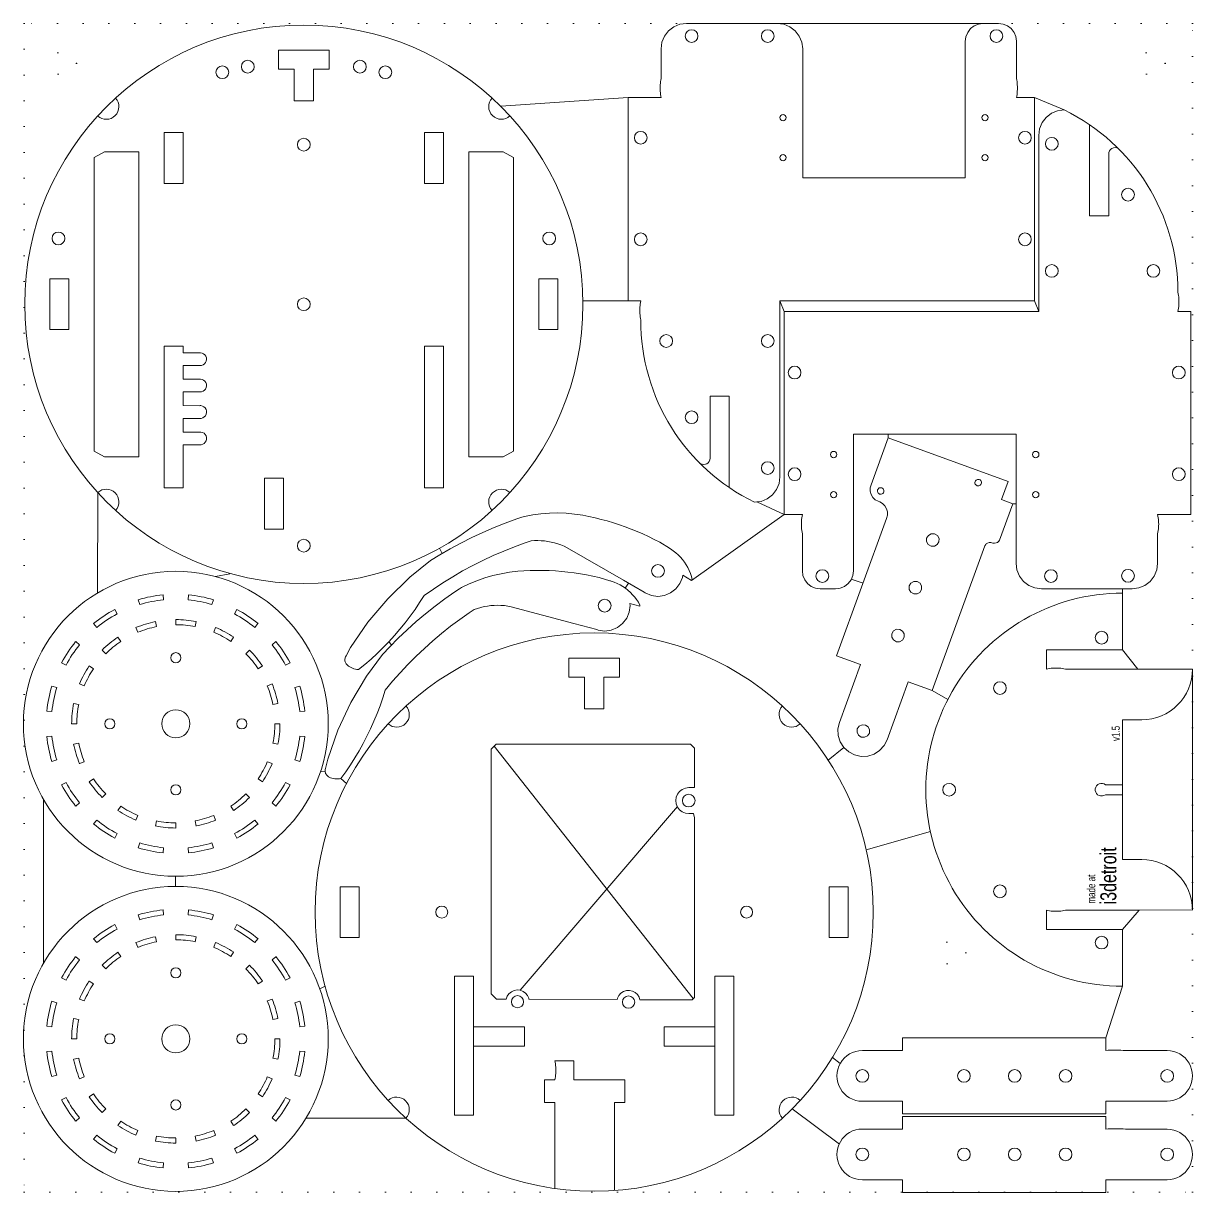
# Model space of a CAD drawing. Header units: millimetres. Extents: x 0 to 292, y 0 to 292.
import ezdxf

# ---------------------------------------------------------------- set-up
doc = ezdxf.new("R2010")
doc.units = ezdxf.units.MM
doc.linetypes.add('DOT', pattern=[6.35, 0, -6.35])
for name, color, linetype, lineweight in [('cutlines', 7, 'CONTINUOUS', 0), ('encoderholes', 6, 'CONTINUOUS', 0), ('meddetails', 2, 'CONTINUOUS', 0), ('outlines', 3, 'CONTINUOUS', 0), ('panel', 8, 'DOT', 0), ('smallholes', 1, 'CONTINUOUS', 0)]:
    doc.layers.add(name, color=color, linetype=linetype, lineweight=lineweight)
doc.layers.add('Layer0', color=7, linetype='ByLayer')
doc.styles.get("Standard").update_dxf_attribs({"font": 'txt', "width": 0.75})

# ---------------------------------------------------------------- blocks, each defined once
blk = doc.blocks.new('bottom plate')
at = {"layer": 'meddetails'}
for p, q in [((6.35, 63.5), (-6.35, 63.5)), ((-6.35, 63.5), (-6.35, 58.73)), ((6.35, 58.73), (6.35, 63.5)), ((-6.35, 58.73), (-2.39, 58.73)), ((-2.39, 58.73), (-2.39, 50.8)), ((2.39, 50.8), (2.39, 58.73)), ((2.39, 58.73), (6.35, 58.73)), ((-2.39, 50.8), (2.39, 50.8)), ((-34.93, 42.95), (-34.93, 30.18)), ((-30.15, 42.95), (-34.93, 42.95)), ((-30.15, 42.95), (-30.15, 30.18)), ((34.93, 42.95), (30.15, 42.95)), ((30.15, 42.95), (30.15, 30.18)), ((34.93, 30.18), (34.93, 42.95)), ((-49.84, 38.1), (-52.38, 36.69)), ((-49.84, 38.1), (-41.28, 38.1)), ((-41.28, 38.1), (-41.28, -38.1)), ((49.84, 38.1), (41.28, 38.1)), ((41.28, 38.1), (41.28, -38.1)), ((49.84, 38.1), (52.38, 36.69)), ((-52.38, -36.69), (-52.38, 36.69)), ((52.38, -36.69), (52.38, 36.69)), ((-34.93, 30.18), (-30.15, 30.18)), ((34.93, 30.18), (30.15, 30.18)), ((-63.5, -6.35), (-63.5, 6.35)), ((-58.73, 6.35), (-63.5, 6.35)), ((-58.73, 6.35), (-58.73, -6.35)), ((63.5, 6.35), (58.73, 6.35)), ((58.73, -6.35), (58.73, 6.35)), ((63.5, 6.35), (63.5, -6.35)), ((-63.5, -6.35), (-58.73, -6.35)), ((58.73, -6.35), (63.5, -6.35)), ((-30.15, -10.48), (-34.93, -10.48)), ((-34.93, -45.87), (-34.93, -10.48)), ((-30.15, -12.13), (-30.15, -10.48)), ((34.93, -10.48), (30.15, -10.48)), ((30.15, -10.48), (30.15, -45.87)), ((34.93, -45.87), (34.93, -10.48)), ((-25.91, -12.13), (-30.15, -12.13)), ((-25.91, -12.13), (-25.83, -12.12)), ((-25.83, -12.12), (-25.41, -12.2)), ((-25.41, -12.2), (-25.04, -12.38)), ((-25.04, -12.38), (-24.72, -12.65)), ((-24.57, -14.59), (-24.84, -14.91)), ((-24.72, -12.65), (-24.48, -12.99)), ((-24.39, -14.21), (-24.57, -14.59)), ((-24.48, -12.99), (-24.34, -13.38)), ((-24.31, -13.8), (-24.39, -14.21)), ((-24.34, -13.38), (-24.31, -13.8)), ((-26.03, -15.31), (-30.15, -15.31)), ((-30.15, -18.73), (-30.15, -15.31)), ((-25.99, -15.32), (-26.03, -15.31)), ((-25.91, -15.31), (-25.99, -15.32)), ((-25.57, -15.28), (-25.91, -15.31)), ((-25.18, -15.14), (-25.57, -15.28)), ((-24.84, -14.91), (-25.18, -15.14)), ((-25.91, -18.73), (-30.15, -18.73)), ((-25.91, -18.73), (-25.83, -18.72)), ((-25.83, -18.72), (-25.41, -18.8)), ((-25.41, -18.8), (-25.04, -18.98)), ((-25.04, -18.98), (-24.72, -19.25)), ((-24.72, -19.25), (-24.48, -19.59)), ((-24.48, -19.59), (-24.34, -19.99)), ((-24.31, -20.4), (-24.39, -20.81)), ((-24.34, -19.99), (-24.31, -20.4)), ((-26.03, -21.91), (-30.15, -21.91)), ((-30.15, -25.34), (-30.15, -21.91)), ((-25.99, -21.92), (-26.03, -21.91)), ((-25.91, -21.91), (-25.99, -21.92)), ((-25.57, -21.88), (-25.91, -21.91)), ((-25.18, -21.75), (-25.57, -21.88)), ((-24.84, -21.51), (-25.18, -21.75)), ((-24.57, -21.19), (-24.84, -21.51)), ((-24.39, -20.81), (-24.57, -21.19)), ((-26.17, -25.35), (-30.15, -25.34)), ((-25.91, -25.34), (-26.17, -25.35)), ((-25.91, -25.34), (-25.75, -25.33)), ((-25.75, -25.33), (-25.34, -25.43)), ((-25.34, -25.43), (-24.97, -25.63)), ((-24.97, -25.63), (-24.67, -25.91)), ((-24.67, -25.91), (-24.45, -26.27)), ((-24.45, -26.27), (-24.33, -26.67)), ((-26.07, -28.52), (-30.15, -28.51)), ((-30.15, -31.94), (-30.15, -28.51)), ((-25.91, -28.51), (-26.07, -28.52)), ((-25.65, -28.51), (-25.91, -28.51)), ((-25.25, -28.39), (-25.65, -28.51)), ((-24.9, -28.17), (-25.25, -28.39)), ((-24.61, -27.86), (-24.9, -28.17)), ((-24.41, -27.49), (-24.61, -27.86)), ((-24.32, -27.09), (-24.41, -27.49)), ((-24.33, -26.67), (-24.32, -27.09)), ((-26.14, -31.94), (-30.15, -31.94)), ((-25.91, -31.94), (-26.14, -31.94)), ((-25.91, -31.94), (-25.72, -31.94)), ((-25.72, -31.94), (-25.32, -32.04)), ((-25.32, -32.04), (-24.95, -32.25)), ((-25.28, -35), (-25.68, -35.11)), ((-24.92, -34.78), (-25.28, -35)), ((-24.95, -32.25), (-24.65, -32.54)), ((-24.63, -34.49), (-24.92, -34.78)), ((-24.65, -32.54), (-24.44, -32.9)), ((-24.42, -34.12), (-24.63, -34.49)), ((-24.44, -32.9), (-24.32, -33.3)), ((-24.32, -33.72), (-24.42, -34.12)), ((-24.32, -33.3), (-24.32, -33.72)), ((-49.84, -38.1), (-52.38, -36.69)), ((-26.1, -35.12), (-30.15, -35.11)), ((-30.15, -45.87), (-30.15, -35.11)), ((-25.91, -35.11), (-26.1, -35.12)), ((-25.68, -35.11), (-25.91, -35.11)), ((49.84, -38.1), (52.38, -36.69)), ((-41.28, -38.1), (-49.84, -38.1)), ((41.28, -38.1), (49.84, -38.1)), ((-5.09, -43.5), (-9.87, -43.5)), ((-9.87, -56.2), (-9.87, -43.5)), ((-5.09, -56.2), (-5.09, -43.5)), ((-30.15, -45.87), (-34.93, -45.87)), ((30.15, -45.87), (34.93, -45.87)), ((-5.09, -56.2), (-9.87, -56.2))]:
    blk.add_line(p, q, dxfattribs=at)
at = {"layer": 'outlines'}
blk.add_circle((0, 0), 69.77, dxfattribs=at)
at = {"layer": 'smallholes'}
for centre, radius in [((-20.36, 57.98), 1.6), ((-14.01, 59.37), 1.6), ((14.01, 59.37), 1.6), ((20.36, 57.98), 1.6), ((0, 39.88), 1.59), ((-61.34, 16.44), 1.6), ((61.34, 16.44), 1.6), ((0, 0), 1.59), ((0, -60.33), 1.59)]:
    blk.add_circle(centre, radius, dxfattribs=at)
for centre, radius, start, end in [((-49.38, 49.37), 3.16, 227.4579, 42.5576), ((49.38, 49.38), 3.16, 137.5013, 312.5029), ((-49.38, -49.37), 3.15, 317.4177, 132.569), ((49.38, -49.38), 3.16, 47.4971, 222.5029)]:
    blk.add_arc(centre, radius, start, end, dxfattribs=at)
blk = doc.blocks.new('limit switch bracket')
at = {"layer": 'outlines', "color": 3}
for p, q in [((10, 40), (19.67, 39.99)), ((10, 37.01), (10, 40)), ((20.05, 39.89), (19.67, 39.99)), ((20.39, 39.69), (20.05, 39.89)), ((20.66, 39.41), (20.39, 39.69)), ((20.86, 39.08), (20.66, 39.41)), ((20.96, 38.7), (20.86, 39.08)), ((20.96, 38.7), (21.02, 38.12)), ((21.02, 38.12), (21.17, 37.76)), ((5.22, 5.08), (5.22, 37.01)), ((5.22, 37.01), (10, 37.01)), ((21.17, 37.76), (21.41, 37.45)), ((21.41, 37.45), (21.72, 37.21)), ((21.72, 37.21), (21.9, 37.12)), ((21.9, 37.12), (22.27, 37.02)), ((22.27, 37.02), (60.8, 37.01)), ((60.8, 30.66), (60.8, 37.01)), ((76.17, 30.66), (60.8, 30.66)), ((77.81, 30.44), (76.17, 30.66)), ((79.34, 29.81), (77.81, 30.44)), ((80.66, 28.8), (79.34, 29.81)), ((81.67, 27.48), (80.66, 28.8)), ((82.3, 25.95), (81.67, 27.48)), ((82.52, 24.31), (82.3, 25.95)), ((82.3, 22.66), (82.52, 24.31)), ((80.66, 19.82), (81.67, 21.13)), ((81.67, 21.13), (82.3, 22.66)), ((60.8, 11.61), (60.8, 17.96)), ((76.17, 17.96), (60.8, 17.96)), ((76.17, 17.96), (77.81, 18.17)), ((77.81, 18.17), (79.34, 18.81)), ((79.34, 18.81), (80.66, 19.82)), ((20.97, 8.57), (21.11, 9.38)), ((21.11, 9.38), (21.46, 10.14)), ((21.46, 10.14), (21.98, 10.78)), ((21.98, 10.78), (22.66, 11.26)), ((22.66, 11.26), (23.44, 11.55)), ((23.44, 11.55), (24.26, 11.62)), ((24.26, 11.62), (60.8, 11.61)), ((19.96, 5.92), (19.29, 5.44)), ((20.49, 6.56), (19.96, 5.92)), ((20.84, 7.32), (20.49, 6.56)), ((20.97, 8.13), (20.84, 7.32)), ((20.97, 8.13), (20.97, 8.57)), ((5.22, 5.08), (17.69, 5.07)), ((18.51, 5.15), (17.69, 5.07)), ((19.29, 5.44), (18.51, 5.15))]:
    blk.add_line(p, q, dxfattribs=at)
at = {"layer": 'smallholes', "color": 1}
for p, q in [((7.21, 30.07), (7.23, 30.28)), ((7.23, 29.86), (7.21, 30.07)), ((7.23, 30.28), (7.31, 30.48)), ((7.31, 29.66), (7.23, 29.86)), ((7.31, 30.48), (7.44, 30.64)), ((7.44, 29.49), (7.31, 29.66)), ((7.44, 30.64), (7.61, 30.77)), ((7.61, 29.36), (7.44, 29.49)), ((7.61, 30.77), (7.81, 30.85)), ((7.81, 29.28), (7.61, 29.36)), ((7.81, 30.85), (8.02, 30.88)), ((8.02, 29.26), (7.81, 29.28)), ((8.02, 30.88), (8.23, 30.85)), ((8.23, 29.28), (8.02, 29.26)), ((8.23, 30.85), (8.43, 30.77)), ((8.43, 29.36), (8.23, 29.28)), ((8.43, 30.77), (8.59, 30.64)), ((8.59, 29.49), (8.43, 29.36)), ((8.59, 30.64), (8.72, 30.48)), ((8.72, 29.66), (8.59, 29.49)), ((8.72, 30.48), (8.8, 30.28)), ((8.8, 29.86), (8.72, 29.66)), ((8.8, 30.28), (8.83, 30.07)), ((8.83, 30.07), (8.8, 29.86)), ((23.93, 25), (23.77, 24.19)), ((23.77, 24.19), (24.04, 23.41)), ((24.47, 25.63), (23.93, 25)), ((24.04, 23.41), (24.67, 22.87)), ((25.25, 25.9), (24.47, 25.63)), ((26.06, 25.75), (25.25, 25.9)), ((26.69, 25.21), (26.06, 25.75)), ((26.27, 22.98), (26.81, 23.61)), ((26.96, 24.43), (26.69, 25.21)), ((26.81, 23.61), (26.96, 24.43)), ((36.63, 25), (36.47, 24.19)), ((36.47, 24.19), (36.74, 23.41)), ((37.17, 25.63), (36.63, 25)), ((36.74, 23.41), (37.37, 22.87)), ((37.95, 25.9), (37.17, 25.63)), ((38.76, 25.75), (37.95, 25.9)), ((39.39, 25.21), (38.76, 25.75)), ((38.97, 22.98), (39.51, 23.61)), ((39.66, 24.43), (39.39, 25.21)), ((39.51, 23.61), (39.66, 24.43)), ((49.33, 25), (49.17, 24.19)), ((49.17, 24.19), (49.44, 23.41)), ((49.87, 25.63), (49.33, 25)), ((49.44, 23.41), (50.07, 22.87)), ((50.65, 25.9), (49.87, 25.63)), ((51.46, 25.75), (50.65, 25.9)), ((52.09, 25.21), (51.46, 25.75)), ((51.67, 22.98), (52.21, 23.61)), ((52.36, 24.43), (52.09, 25.21)), ((52.21, 23.61), (52.36, 24.43)), ((74.78, 25.11), (74.58, 24.31)), ((74.58, 24.31), (74.78, 23.51)), ((75.37, 25.69), (74.78, 25.11)), ((74.78, 23.51), (75.37, 22.92)), ((76.17, 25.91), (75.37, 25.69)), ((76.97, 25.69), (76.17, 25.91)), ((77.55, 25.11), (76.97, 25.69)), ((76.97, 22.92), (77.55, 23.51)), ((77.77, 24.31), (77.55, 25.11)), ((77.55, 23.51), (77.77, 24.31)), ((24.67, 22.87), (25.48, 22.71)), ((25.48, 22.71), (26.27, 22.98)), ((37.37, 22.87), (38.18, 22.71)), ((38.18, 22.71), (38.97, 22.98)), ((50.07, 22.87), (50.88, 22.71)), ((50.88, 22.71), (51.67, 22.98)), ((75.37, 22.92), (76.17, 22.71)), ((76.17, 22.71), (76.97, 22.92)), ((17.49, 7.87), (17.52, 8.08)), ((17.52, 7.66), (17.49, 7.87)), ((17.52, 8.08), (17.6, 8.28)), ((17.6, 7.46), (17.52, 7.66)), ((17.6, 8.28), (17.73, 8.44)), ((17.73, 7.29), (17.6, 7.46)), ((17.73, 8.44), (17.9, 8.57)), ((17.9, 7.17), (17.73, 7.29)), ((17.9, 8.57), (18.1, 8.65)), ((18.1, 7.08), (17.9, 7.17)), ((18.1, 8.65), (18.31, 8.68)), ((18.31, 7.06), (18.1, 7.08)), ((18.31, 8.68), (18.52, 8.65)), ((18.52, 7.08), (18.31, 7.06)), ((18.52, 8.65), (18.71, 8.57)), ((18.71, 7.17), (18.52, 7.08)), ((18.71, 8.57), (18.88, 8.44)), ((18.88, 7.29), (18.71, 7.17)), ((18.88, 8.44), (19.01, 8.28)), ((19.01, 7.46), (18.88, 7.29)), ((19.01, 8.28), (19.09, 8.08)), ((19.09, 7.66), (19.01, 7.46)), ((19.09, 8.08), (19.12, 7.87)), ((19.12, 7.87), (19.09, 7.66))]:
    blk.add_line(p, q, dxfattribs=at)
blk = doc.blocks.new('crown')
at = {"layer": 'meddetails'}
for p, q in [((-19.05, 30.15), (-19.05, 34.93)), ((-19.05, 34.93), (0, 34.93)), ((-19.05, 30.15), (-18.66, 30.23)), ((-18.66, 30.23), (-18.26, 30.29)), ((-18.26, 30.29), (-17.86, 30.34)), ((-17.86, 30.34), (-17.46, 30.38)), ((-17.46, 30.38), (-17.06, 30.4)), ((-17.06, 30.4), (-16.66, 30.4)), ((-16.66, 30.4), (-16.26, 30.4)), ((-16.26, 30.4), (-15.86, 30.38)), ((-15.86, 30.38), (-15.46, 30.34)), ((-15.46, 30.34), (-15.06, 30.29)), ((-15.06, 30.29), (-14.67, 30.23)), ((-14.67, 30.23), (-14.27, 30.15)), ((3.83, 30.15), (-14.27, 30.15)), ((0, 17.45), (0, -17.45)), ((0, 17.45), (4.78, 17.45)), ((0, -17.45), (4.78, -17.45)), ((-19.05, -30.15), (-19.05, -34.93)), ((-19.05, -30.15), (-18.66, -30.23)), ((-18.66, -30.23), (-18.26, -30.29)), ((-18.26, -30.29), (-17.86, -30.34)), ((-17.86, -30.34), (-17.46, -30.38)), ((-17.46, -30.38), (-17.06, -30.4)), ((-17.06, -30.4), (-16.66, -30.4)), ((-16.66, -30.4), (-16.26, -30.4)), ((-16.26, -30.4), (-15.86, -30.38)), ((-15.86, -30.38), (-15.46, -30.34)), ((-15.46, -30.34), (-15.06, -30.29)), ((-15.06, -30.29), (-14.67, -30.23)), ((-14.67, -30.23), (-14.27, -30.15)), ((-14.27, -30.15), (4.12, -30.15)), ((0, -34.93), (-19.05, -34.93))]:
    blk.add_line(p, q, dxfattribs=at)
for centre, start, end in [((4.78, 30.15), 270, 0), ((4.78, -30.15), 0, 90)]:
    blk.add_arc(centre, 12.7, start, end, dxfattribs=at)
at = {"layer": 'outlines', "color": 3}
for p, q in [((0, 34.93), (0, 49.11)), ((0, 34.93), (3.83, 30.15)), ((3.83, 30.15), (17.48, 30.15)), ((0, -34.93), (4.12, -30.15)), ((0, -34.93), (0, -49.12))]:
    blk.add_line(p, q, dxfattribs=at)
at = {"layer": 'outlines'}
for p, q in [((17.48, -30.15), (17.48, 30.15)), ((17.47, -30.07), (4.12, -30.15))]:
    blk.add_line(p, q, dxfattribs=at)
at = {"layer": 'outlines', "color": 3}
blk.add_arc((-0.06, -0.01), 49.12, 89.9331, 270.0669, dxfattribs=at)
at = {"layer": 'smallholes', "color": 1}
for p, q in [((-6.83, 0.22), (-6.72, 0.62)), ((-6.83, -0.19), (-6.83, 0.22)), ((-6.72, 0.62), (-6.5, 0.98)), ((-6.5, 0.98), (-6.21, 1.27)), ((-6.21, 1.27), (-5.85, 1.47)), ((-5.85, 1.47), (-5.44, 1.57)), ((-5.44, 1.57), (-5.03, 1.56)), ((-5.03, 1.56), (-4.63, 1.45)), ((-4.63, 1.45), (-4.27, 1.24)), ((-6.73, -0.6), (-6.83, -0.19)), ((-6.53, -0.96), (-6.73, -0.6)), ((-6.24, -1.25), (-6.53, -0.96)), ((-5.88, -1.47), (-6.24, -1.25)), ((-5.49, -1.58), (-5.88, -1.47)), ((-5.07, -1.58), (-5.49, -1.58)), ((-4.67, -1.48), (-5.07, -1.58)), ((-4.31, -1.28), (-4.67, -1.48))]:
    blk.add_line(p, q, dxfattribs=at)
at = {"layer": 'smallholes'}
for p, q in [((-4.27, 1.24), (0, 1.24)), ((-4.32, -1.28), (0, -1.28))]:
    blk.add_line(p, q, dxfattribs=at)
for centre in [(-5.26, 37.99), (-30.66, 25.39), (-43.36, -0.01), (-30.66, -25.41), (-5.26, -38.21)]:
    blk.add_circle(centre, 1.59, dxfattribs=at)
at = {"layer": 'cutlines', "width": 100, "attachment_point": 1, "rotation": 90}
for s, insert, char_height in [('v1.5', (-2.72, 12.15), 2), ('i3detroit', (-5.57, -28.68), 4), ('made at', (-8.84, -28.48), 2)]:
    blk.add_mtext(s, dxfattribs=dict(at, insert=insert, char_height=char_height))
blk = doc.blocks.new('vertical')
at = {"layer": 'outlines'}
for p, q in [((10.03, 6.35), (10.03, 9.52)), ((10.03, 9.52), (60.83, 9.52)), ((60.83, 9.52), (60.83, 6.35)), ((0, 6.35), (10.03, 6.35)), ((65.82, 6.34), (76.2, 6.32)), ((10.03, -6.35), (0, -6.35)), ((10.03, -9.52), (10.03, -6.35)), ((76.2, -6.32), (60.83, -6.35)), ((60.83, -6.35), (60.83, -9.52)), ((60.83, -9.52), (10.03, -9.52))]:
    blk.add_line(p, q, dxfattribs=at)
for centre, radius, start, end in [((0, 0), 6.35, 89.9999, 270.0001), ((63.26, -35.56), 41.98, 86.4846, 93.3135), ((76.2, 0), 6.32, 269.9999, 90.0001)]:
    blk.add_arc(centre, radius, start, end, dxfattribs=at)
at = {"layer": 'smallholes'}
blk.add_line((65.82, 6.34), (65.82, 6.34), dxfattribs=at)
for centre in [(0, 0), (25.4, 0), (38.1, 0), (50.8, 0), (76.2, 0)]:
    blk.add_circle(centre, 1.59, dxfattribs=at)
blk = doc.blocks.new('bumper')
at = {"layer": 'outlines'}
for p, q in [((-59.17, 55.66), (-59.22, 55.45)), ((-59.09, 55.85), (-59.17, 55.66)), ((-58.99, 56.04), (-59.09, 55.85)), ((-58.87, 56.22), (-58.99, 56.04)), ((-58.73, 56.37), (-58.87, 56.22)), ((-58.57, 56.52), (-58.73, 56.37)), ((-58.4, 56.64), (-58.57, 56.52)), ((-58.21, 56.74), (-58.4, 56.64)), ((-58.01, 56.82), (-58.21, 56.74)), ((-57.81, 56.87), (-58.01, 56.82)), ((-57.6, 56.9), (-57.81, 56.87)), ((-57.6, 56.9), (-57.38, 56.9)), ((-57.38, 56.9), (-55.01, 56.95)), ((-55.01, 56.95), (-47.36, 56.36)), ((-47.36, 56.36), (-39.8, 55.02)), ((-59.27, 55.08), (-59.28, 54.7)), ((-59.28, 54.7), (-59.27, 54.33)), ((-59.22, 55.45), (-59.27, 55.08)), ((-59.27, 54.33), (-59.23, 53.95)), ((-59.23, 53.95), (-59.17, 53.58)), ((-59.17, 53.58), (-59.07, 53.22)), ((-59.07, 53.22), (-58.95, 52.86)), ((-58.8, 52.52), (-58.95, 52.86)), ((-39.8, 55.02), (-32.41, 52.95)), ((-32.41, 52.95), (-26.16, 50.51)), ((-58.8, 52.52), (-56.86, 51.78)), ((-56.86, 51.78), (-54.91, 51.09)), ((-54.91, 51.09), (-52.93, 50.47)), ((-52.93, 50.47), (-50.94, 49.9)), ((-50.94, 49.9), (-48.93, 49.39)), ((-26.16, 50.51), (-23.82, 49.25)), ((-48.93, 49.39), (-46.91, 48.95)), ((-46.91, 48.95), (-44.88, 48.56)), ((-44.88, 48.56), (-42.83, 48.23)), ((-42.83, 48.23), (-40.78, 47.97)), ((-40.78, 47.97), (-38.71, 47.76)), ((-38.71, 47.76), (-36.65, 47.62)), ((-36.65, 47.62), (-34.58, 47.54)), ((-34.58, 47.54), (-31.98, 46.33)), ((-23.82, 49.25), (-21.18, 47.74)), ((-21.18, 47.74), (-18.59, 46.14)), ((-31.98, 46.33), (-29.43, 45.06)), ((-29.43, 45.06), (-26.91, 43.7)), ((-18.59, 46.14), (-16.04, 44.47)), ((-16.04, 44.47), (-13.54, 42.73)), ((-26.91, 43.7), (-24.43, 42.28)), ((-24.43, 42.28), (-21.99, 40.78)), ((-13.54, 42.73), (-11.1, 40.91)), ((-21.99, 40.78), (-19.6, 39.21)), ((-19.6, 39.21), (-17.25, 37.58)), ((-11.1, 40.91), (-8.71, 39.03)), ((-8.71, 39.03), (-6.37, 37.07)), ((-17.25, 37.58), (-14.96, 35.87)), ((-14.96, 35.87), (-12.71, 34.1)), ((-6.37, 37.07), (-5.34, 36.16)), ((-5.34, 36.16), (-5.14, 35.98)), ((-5.14, 35.98), (-4.91, 35.71)), ((-4.91, 35.71), (-3.53, 34.12)), ((-12.71, 34.1), (-10.52, 32.26)), ((-10.52, 32.26), (-9.36, 31.23)), ((-3.53, 34.12), (-2.25, 32.46)), ((-2.25, 32.46), (-1.07, 30.73)), ((-9.36, 31.23), (-8.89, 30.53)), ((-8.89, 30.53), (-8.45, 29.81)), ((-8.45, 29.81), (-8.05, 29.06)), ((-1.07, 30.73), (0.02, 28.93)), ((-8.05, 29.06), (-7.68, 28.29)), ((-7.68, 28.29), (-7.36, 27.5)), ((-7.36, 27.5), (-7.08, 26.7)), ((-7.08, 26.7), (-6.85, 25.89)), ((0.02, 28.93), (1.01, 27.08)), ((1.01, 27.08), (1.89, 25.17)), ((-6.85, 25.89), (-6.65, 25.06)), ((-6.65, 25.06), (-6.5, 24.23)), ((-6.5, 24.23), (-6.39, 23.39)), ((1.89, 25.17), (2.66, 23.22)), ((-6.39, 23.39), (-6.32, 22.54)), ((-6.3, 6.32), (-6.32, 22.54)), ((2.66, 23.22), (3.16, 21.73)), ((3.64, 20.23), (3.16, 21.73)), ((4.08, 18.72), (3.64, 20.23)), ((4.49, 17.2), (4.08, 18.72)), ((4.85, 15.66), (4.49, 17.2)), ((5.18, 14.13), (4.85, 15.66)), ((5.47, 12.58), (5.18, 14.13)), ((5.72, 11.03), (5.47, 12.58)), ((5.94, 9.47), (5.72, 11.03)), ((6.11, 7.9), (5.94, 9.47)), ((-6.3, 6.32), (-6.3, 0.38)), ((6.25, 6.34), (6.11, 7.9)), ((6.35, 4.77), (6.25, 6.34)), ((6.41, 3.19), (6.35, 4.77)), ((6.36, 0.34), (6.41, 3.19)), ((-6.35, 0), (-6.3, 0.38)), ((6.35, 0.21), (6.36, 0.34)), ((6.35, 0), (6.35, 0.21)), ((-6.13, -1.64), (-6.35, 0)), ((-5.5, -3.18), (-6.13, -1.64)), ((5.79, -3.14), (6.01, -2.37)), ((6.01, -2.37), (6.17, -1.59)), ((6.17, -1.59), (6.29, -0.8)), ((6.29, -0.8), (6.35, 0)), ((-4.49, -4.49), (-5.5, -3.18)), ((-3.18, -5.5), (-4.49, -4.49)), ((-1.64, -6.13), (-3.18, -5.5)), ((4.45, -6.03), (4.86, -5.34)), ((4.86, -5.34), (5.22, -4.63)), ((5.22, -4.63), (5.53, -3.89)), ((5.53, -3.89), (5.79, -3.14)), ((0, -6.35), (-1.64, -6.13)), ((1.64, -6.13), (0, -6.35)), ((2.17, -5.92), (1.64, -6.13)), ((2.17, -5.92), (2.17, -8.48)), ((2.17, -8.48), (2.42, -8.48)), ((2.42, -8.48), (2.99, -7.92)), ((2.99, -7.92), (3.52, -7.32)), ((3.52, -7.32), (4.01, -6.69)), ((4.01, -6.69), (4.45, -6.03))]:
    blk.add_line(p, q, dxfattribs=at)
at = {"layer": 'smallholes'}
blk.add_circle((0, 0), 1.6, dxfattribs=at)
blk = doc.blocks.new('top_plate')
at = {"layer": 'cutlines'}
for p, q in [((-30.15, -28.69), (-30.15, -33.46)), ((30.15, -28.67), (30.15, -33.46))]:
    blk.add_line(p, q, dxfattribs=at)
at = {"layer": 'meddetails'}
for p, q in [((-6.35, 63.5), (-6.35, 58.73)), ((6.35, 63.5), (-6.35, 63.5)), ((6.35, 58.73), (6.35, 63.5)), ((-6.35, 58.73), (-2.39, 58.73)), ((-2.39, 58.73), (-2.39, 50.8)), ((2.39, 58.73), (6.35, 58.73)), ((2.39, 50.8), (2.39, 58.73)), ((-2.39, 50.8), (2.39, 50.8)), ((-25.73, 40.73), (-24.48, 41.98)), ((24.08, 41.98), (-24.48, 41.98)), ((24.08, 41.98), (25.08, 40.99)), ((25.08, 32.08), (25.08, 40.99)), ((-25.73, 40.73), (-25.73, -20.45)), ((20.51, 28.71), (20.83, 29.49)), ((20.83, 29.49), (21.34, 30.16)), ((21.34, 30.16), (22.01, 30.67)), ((22.01, 30.67), (22.79, 30.99)), ((22.79, 30.99), (23.63, 31.1)), ((23.63, 31.1), (25.05, 31.1)), ((25.05, 31.1), (25.08, 32.08)), ((20.4, 27.87), (20.51, 28.71)), ((20.51, 27.03), (20.4, 27.87)), ((20.83, 26.25), (20.51, 27.03)), ((21.34, 25.58), (20.83, 26.25)), ((22.01, 25.07), (21.34, 25.58)), ((22.79, 24.75), (22.01, 25.07)), ((23.63, 24.64), (22.79, 24.75)), ((24.83, 24.64), (23.63, 24.64)), ((24.83, 24.64), (25.08, 23.59)), ((25.08, -21.3), (25.08, 23.59)), ((-63.5, -6.35), (-63.5, 6.35)), ((-63.5, 6.35), (-58.73, 6.35)), ((-58.73, 6.35), (-58.73, -6.35)), ((58.73, 6.35), (58.73, -6.35)), ((63.5, 6.35), (58.73, 6.35)), ((63.5, -6.35), (63.5, 6.35)), ((-58.73, -6.35), (-63.5, -6.35)), ((58.73, -6.35), (63.5, -6.35)), ((-34.92, -16), (-34.92, -50.77)), ((-30.15, -16), (-34.92, -16)), ((-30.15, -28.69), (-30.15, -16)), ((30.15, -28.69), (30.15, -16)), ((30.15, -16), (34.93, -16)), ((34.93, -16), (34.93, -50.77)), ((-24.46, -21.72), (-25.73, -20.45)), ((-21.75, -21), (-21.31, -20.38)), ((-21.31, -20.38), (-20.71, -19.9)), ((-20.71, -19.9), (-20.02, -19.58)), ((-20.02, -19.58), (-19.26, -19.46)), ((-19.26, -19.46), (-18.5, -19.53)), ((-18.5, -19.53), (-17.78, -19.8)), ((-17.78, -19.8), (-17.16, -20.25)), ((-17.16, -20.25), (-16.68, -20.84)), ((6.69, -20.26), (6.18, -20.82)), ((7.33, -19.84), (6.69, -20.26)), ((8.05, -19.61), (7.33, -19.84)), ((8.81, -19.57), (8.05, -19.61)), ((9.56, -19.73), (8.81, -19.57)), ((10.24, -20.07), (9.56, -19.73)), ((10.81, -20.58), (10.24, -20.07)), ((-22.02, -21.72), (-24.46, -21.72)), ((-22.02, -21.72), (-21.75, -21)), ((-16.68, -20.84), (-16.36, -21.54)), ((-16.36, -21.54), (-16.33, -21.75)), ((5.76, -21.85), (-16.33, -21.75)), ((5.83, -21.5), (5.76, -21.85)), ((6.18, -20.82), (5.83, -21.5)), ((11.22, -21.22), (10.81, -20.58)), ((11.43, -21.88), (11.22, -21.22)), ((24.47, -21.92), (11.43, -21.88)), ((25.08, -21.3), (24.47, -21.92)), ((-30.15, -28.69), (-17.45, -28.69)), ((-17.45, -28.69), (-17.45, -33.46)), ((17.45, -28.69), (17.45, -33.46)), ((30.15, -28.69), (17.45, -28.69)), ((-17.45, -33.46), (-30.15, -33.46)), ((-30.15, -50.77), (-30.15, -33.46)), ((17.45, -33.46), (30.15, -33.46)), ((30.15, -50.77), (30.15, -33.46)), ((-9.78, -37.53), (-9.86, -37.13)), ((-5.08, -37.13), (-9.86, -37.13)), ((-9.71, -37.92), (-9.78, -37.53)), ((-9.66, -38.32), (-9.71, -37.92)), ((-5.08, -41.91), (-5.08, -37.13)), ((-9.71, -41.12), (-9.66, -40.72)), ((-9.63, -38.72), (-9.66, -38.32)), ((-9.66, -40.72), (-9.63, -40.32)), ((-9.61, -39.12), (-9.63, -38.72)), ((-9.63, -40.32), (-9.61, -39.92)), ((-9.6, -39.52), (-9.61, -39.12)), ((-9.61, -39.92), (-9.6, -39.52)), ((-12.4, -41.91), (-12.4, -47.6)), ((-9.86, -41.91), (-12.4, -41.91)), ((-9.86, -41.91), (-9.78, -41.52)), ((-9.78, -41.52), (-9.71, -41.12)), ((-5.08, -41.91), (7.62, -41.91)), ((7.62, -41.91), (7.62, -47.6)), ((-9.86, -47.6), (-12.4, -47.6)), ((-9.86, -47.6), (-9.86, -69.07)), ((5.08, -47.6), (7.62, -47.6)), ((5.08, -47.6), (5.08, -69.6)), ((-34.92, -50.77), (-30.15, -50.77)), ((34.93, -50.77), (30.15, -50.77))]:
    blk.add_line(p, q, dxfattribs=at)
for centre, start, end in [((-49.38, 49.38), 227.4971, 42.5029), ((49.38, 49.38), 137.4971, 312.5029), ((-49.38, -49.38), 317.4971, 132.5029), ((49.38, -49.38), 47.4971, 222.5029)]:
    blk.add_arc(centre, 3.16, start, end, dxfattribs=at)
at = {"layer": 'outlines', "color": 3}
blk.add_circle((0, 0), 69.77, dxfattribs=at)
at = {"layer": 'smallholes', "color": 1}
for centre, radius in [((23.63, 27.87), 1.57), ((-19.17, -22.39), 1.52), ((8.58, -22.48), 1.55)]:
    blk.add_circle(centre, radius, dxfattribs=at)
at = {"layer": 'smallholes'}
for centre, radius in [((-38.1, 0), 1.5), ((38.09, 0), 1.49)]:
    blk.add_circle(centre, radius, dxfattribs=at)

msp = doc.modelspace()

# ---------------------------------------------------------------- linework, layer by layer
at = {"layer": 'cutlines'}
for p, q in [((150.97, 273.57), (119.12, 271.38)), ((259.98, 270.48), (252.57, 273.57)), ((150.97, 222.77), (139.67, 222.77)), ((188.94, 222.77), (190.01, 220.15)), ((252.57, 222.77), (253.63, 220.15)), ((215.97, 188.51), (215.97, 189.42)), ((18.39, 174.88), (18.34, 149.77)), ((183.16, 172.51), (190.01, 169.35)), ((247.15, 172.08), (247.96, 172.08)), ((166.86, 152.92), (190.01, 169.35)), ((103.79, 160.94), (104.53, 159.67)), ((51.44, 154.57), (47.79, 153.87)), ((151.09, 152.24), (150.21, 151.01)), ((206.76, 153.2), (209.72, 152.22)), ((274.59, 149.73), (274.6, 150.82)), ((91.16, 137.58), (91.86, 136.83)), ((226.96, 125.37), (230.91, 123.18)), ((117.46, 111.45), (167.27, 48.42)), ((201.02, 108.01), (204.93, 111.17)), ((75.25, 105.08), (74.1, 105.18)), ((79.18, 103.41), (80.58, 102.18)), ((4.84, 98.16), (4.81, 57.2)), ((163.28, 96.38), (123.99, 50.49)), ((226.54, 90.18), (210.51, 85.57)), ((37.87, 78.98), (37.87, 76.44)), ((75.22, 51.55), (73.89, 50.86)), ((274.59, 51.5), (270.36, 38.63)), ((203.98, 32.16), (202.05, 33.68)), ((203.79, 12.06), (192.01, 20.87)), ((95.45, 18.52), (70.48, 18.57))]:
    msp.add_line(p, q, dxfattribs=at)
at = {"layer": 'encoderholes'}
for p, q in [((34.86, 148.04), (34.74, 149.31)), ((40.96, 148.04), (41.08, 149.31)), ((28.88, 146.85), (28.51, 148.07)), ((46.94, 146.85), (47.31, 148.07)), ((23.24, 144.52), (22.64, 145.64)), ((52.58, 144.52), (53.18, 145.64)), ((18.17, 141.13), (17.37, 142.11)), ((28.43, 139.96), (27.95, 141.13)), ((33.08, 141.37), (32.83, 142.61)), ((37.91, 141.84), (37.91, 143.11)), ((42.74, 141.37), (42.99, 142.61)), ((47.39, 139.96), (47.87, 141.13)), ((57.65, 141.13), (58.45, 142.11)), ((13.86, 136.82), (12.88, 137.62)), ((24.15, 137.67), (23.45, 138.73)), ((51.67, 137.67), (52.37, 138.73)), ((61.96, 136.82), (62.94, 137.62)), ((20.4, 134.59), (19.5, 135.49)), ((55.42, 134.59), (56.32, 135.49)), ((10.47, 131.75), (9.35, 132.35)), ((65.35, 131.75), (66.47, 132.35)), ((17.32, 130.84), (16.26, 131.54)), ((58.5, 130.84), (59.56, 131.54)), ((8.13, 126.11), (6.92, 126.48)), ((15.03, 126.56), (13.86, 127.04)), ((60.79, 126.56), (61.96, 127.04)), ((67.69, 126.11), (68.9, 126.48)), ((6.94, 120.13), (5.68, 120.25)), ((13.62, 121.91), (12.38, 122.16)), ((62.2, 121.91), (63.44, 122.16)), ((68.88, 120.13), (70.14, 120.25)), ((13.14, 117.08), (11.87, 117.08)), ((62.67, 117.08), (63.94, 117.08)), ((6.94, 114.03), (5.68, 113.9)), ((13.62, 112.25), (12.38, 112)), ((62.2, 112.25), (63.44, 112)), ((68.88, 114.03), (70.14, 113.9)), ((8.13, 108.05), (6.92, 107.68)), ((15.03, 107.6), (13.86, 107.12)), ((60.79, 107.6), (61.96, 107.12)), ((67.69, 108.05), (68.9, 107.68)), ((10.47, 102.41), (9.35, 101.81)), ((17.32, 103.32), (16.26, 102.61)), ((58.5, 103.32), (59.56, 102.61)), ((65.35, 102.41), (66.47, 101.81)), ((20.4, 99.57), (19.5, 98.67)), ((55.42, 99.57), (56.32, 98.67)), ((13.86, 97.34), (12.88, 96.53)), ((61.96, 97.34), (62.94, 96.53)), ((24.15, 96.49), (23.45, 95.43)), ((28.43, 94.2), (27.95, 93.03)), ((47.39, 94.2), (47.87, 93.03)), ((51.67, 96.49), (52.37, 95.43)), ((18.17, 93.03), (17.37, 92.05)), ((33.08, 92.79), (32.83, 91.54)), ((37.91, 92.31), (37.91, 91.04)), ((42.74, 92.79), (42.99, 91.54)), ((57.65, 93.03), (58.45, 92.05)), ((23.24, 89.64), (22.64, 88.52)), ((52.58, 89.64), (53.18, 88.52)), ((28.88, 87.3), (28.51, 86.09)), ((34.86, 86.11), (34.74, 84.85)), ((40.96, 86.11), (41.08, 84.85)), ((46.94, 87.3), (47.31, 86.09)), ((34.86, 69.3), (34.74, 70.57)), ((40.96, 69.3), (41.08, 70.57)), ((28.88, 68.11), (28.51, 69.33)), ((46.94, 68.11), (47.31, 69.33)), ((23.24, 65.78), (22.64, 66.9)), ((37.91, 63.1), (37.91, 64.37)), ((52.58, 65.78), (53.18, 66.9)), ((18.17, 62.39), (17.37, 63.37)), ((28.43, 61.22), (27.95, 62.39)), ((33.08, 62.63), (32.83, 63.87)), ((42.74, 62.63), (42.99, 63.87)), ((47.39, 61.22), (47.87, 62.39)), ((57.65, 62.39), (58.45, 63.37)), ((13.86, 58.08), (12.88, 58.88)), ((24.15, 58.93), (23.45, 59.99)), ((51.67, 58.93), (52.37, 59.99)), ((61.96, 58.08), (62.94, 58.88)), ((20.4, 55.85), (19.5, 56.75)), ((55.42, 55.85), (56.32, 56.75)), ((10.47, 53.01), (9.35, 53.61)), ((17.32, 52.1), (16.26, 52.8)), ((58.5, 52.1), (59.56, 52.8)), ((65.35, 53.01), (66.47, 53.61)), ((8.13, 47.37), (6.92, 47.74)), ((15.03, 47.82), (13.86, 48.3)), ((60.79, 47.82), (61.96, 48.3)), ((67.69, 47.37), (68.9, 47.74)), ((6.94, 41.39), (5.68, 41.51)), ((13.62, 43.17), (12.38, 43.42)), ((62.2, 43.17), (63.44, 43.42)), ((68.88, 41.39), (70.14, 41.51)), ((68.88, 41.39), (70.14, 41.51)), ((13.14, 38.34), (11.87, 38.34)), ((62.67, 38.34), (63.94, 38.34)), ((6.94, 35.29), (5.68, 35.16)), ((68.88, 35.29), (70.14, 35.16)), ((13.62, 33.51), (12.38, 33.26)), ((62.2, 33.51), (63.44, 33.26)), ((8.13, 29.31), (6.92, 28.94)), ((67.69, 29.31), (68.9, 28.94)), ((15.03, 28.86), (13.86, 28.38)), ((60.79, 28.86), (61.96, 28.38)), ((10.47, 23.67), (9.35, 23.07)), ((17.32, 24.58), (16.26, 23.87)), ((58.5, 24.58), (59.56, 23.87)), ((65.35, 23.67), (66.47, 23.07)), ((20.4, 20.83), (19.5, 19.93)), ((55.42, 20.83), (56.32, 19.93)), ((13.86, 18.6), (12.88, 17.79)), ((24.15, 17.75), (23.45, 16.69)), ((51.67, 17.75), (52.37, 16.69)), ((61.96, 18.6), (62.94, 17.79)), ((28.43, 15.46), (27.95, 14.29)), ((47.39, 15.46), (47.87, 14.29)), ((18.17, 14.29), (17.37, 13.31)), ((33.08, 14.05), (32.83, 12.8)), ((37.91, 13.57), (37.91, 12.3)), ((42.74, 14.05), (42.99, 12.8)), ((57.65, 14.29), (58.45, 13.31)), ((23.24, 10.9), (22.64, 9.78)), ((52.58, 10.9), (53.18, 9.78)), ((28.88, 8.56), (28.51, 7.35)), ((34.86, 7.37), (34.74, 6.11)), ((40.96, 7.37), (41.08, 6.11)), ((46.94, 8.56), (47.31, 7.35))]:
    msp.add_line(p, q, dxfattribs=at)
for centre, radius, start, end in [((37.91, 117.08), 32.39, 95.625, 106.875), ((37.91, 117.08), 32.39, 73.125, 84.375), ((37.91, 117.08), 31.12, 95.625, 106.875), ((37.91, 117.08), 31.12, 73.125, 84.375), ((37.91, 117.08), 32.39, 118.125, 129.375), ((37.91, 117.08), 31.12, 118.125, 129.375), ((37.91, 117.08), 31.12, 50.625, 61.875), ((37.91, 117.08), 32.39, 50.625, 61.875), ((37.91, 117.08), 26.04, 101.25, 112.5), ((37.91, 117.08), 24.76, 101.25, 112.5), ((37.91, 117.08), 26.04, 78.75, 90), ((37.91, 117.08), 24.76, 78.75, 90), ((37.91, 117.08), 26.04, 56.25, 67.5), ((37.91, 117.08), 32.39, 140.625, 151.875), ((37.91, 117.08), 26.04, 123.75, 135), ((37.91, 117.08), 24.76, 123.75, 135), ((37.91, 117.08), 24.76, 56.25, 67.5), ((37.91, 117.08), 32.39, 28.125, 39.375), ((37.91, 117.08), 31.12, 140.625, 151.875), ((37.91, 117.08), 24.76, 33.75, 45), ((37.91, 117.08), 26.04, 33.75, 45), ((37.91, 117.08), 31.12, 28.125, 39.375), ((37.91, 117.08), 26.04, 146.25, 157.5), ((37.91, 117.08), 24.76, 146.25, 157.5), ((37.91, 117.08), 32.39, 163.125, 174.375), ((37.91, 117.08), 31.12, 163.125, 174.375), ((37.91, 117.08), 24.76, 11.25, 22.5), ((37.91, 117.08), 26.04, 11.25, 22.5), ((37.91, 117.08), 31.12, 5.625, 16.875), ((37.91, 117.08), 32.39, 5.625, 16.875), ((37.91, 117.08), 26.04, 168.75, 180), ((37.91, 117.08), 24.76, 168.75, 180), ((37.91, 117.08), 24.76, 348.75, 360), ((37.91, 117.08), 26.04, 348.75, 360), ((37.91, 117.08), 32.39, 185.625, 196.875), ((37.91, 117.08), 31.12, 185.625, 196.875), ((37.91, 117.08), 26.04, 191.25, 202.5), ((37.91, 117.08), 24.76, 191.25, 202.5), ((37.91, 117.08), 31.12, 343.125, 354.375), ((37.91, 117.08), 32.39, 343.125, 354.375), ((37.91, 117.08), 24.76, 326.25, 337.5), ((37.91, 117.08), 26.04, 326.25, 337.5), ((37.91, 117.08), 31.12, 208.125, 219.375), ((37.91, 117.08), 26.04, 213.75, 225), ((37.91, 117.08), 24.76, 213.75, 225), ((37.91, 117.08), 31.12, 320.625, 331.875), ((37.91, 117.08), 32.39, 208.125, 219.375), ((37.91, 117.08), 24.76, 303.75, 315), ((37.91, 117.08), 32.39, 320.625, 331.875), ((37.91, 117.08), 26.04, 303.75, 315), ((37.91, 117.08), 26.04, 236.25, 247.5), ((37.91, 117.08), 24.76, 236.25, 247.5), ((37.91, 117.08), 24.76, 281.25, 292.5), ((37.91, 117.08), 32.39, 230.625, 241.875), ((37.91, 117.08), 31.12, 230.625, 241.875), ((37.91, 117.08), 26.04, 258.75, 270), ((37.91, 117.08), 24.76, 258.75, 270), ((37.91, 117.08), 26.04, 281.25, 292.5), ((37.91, 117.08), 31.12, 298.125, 309.375), ((37.91, 117.08), 32.39, 298.125, 309.375), ((37.91, 117.08), 32.39, 253.125, 264.375), ((37.91, 117.08), 31.12, 253.125, 264.375), ((37.91, 117.08), 31.12, 275.625, 286.875), ((37.91, 117.08), 32.39, 275.625, 286.875), ((37.91, 38.34), 32.39, 95.625, 106.875), ((37.91, 38.34), 32.39, 73.125, 84.375), ((37.91, 38.34), 31.12, 95.625, 106.875), ((37.91, 38.34), 31.12, 73.125, 84.375), ((37.91, 38.34), 32.39, 118.125, 129.375), ((37.91, 38.34), 31.12, 118.125, 129.375), ((37.91, 38.34), 26.04, 78.75, 90), ((37.91, 38.34), 31.12, 50.625, 61.875), ((37.91, 38.34), 32.39, 50.625, 61.875), ((37.91, 38.34), 26.04, 101.25, 112.5), ((37.91, 38.34), 24.76, 101.25, 112.5), ((37.91, 38.34), 24.76, 78.75, 90), ((37.91, 38.34), 26.04, 56.25, 67.5), ((37.91, 38.34), 32.39, 140.625, 151.875), ((37.91, 38.34), 26.04, 123.75, 135), ((37.91, 38.34), 24.76, 123.75, 135), ((37.91, 38.34), 24.76, 56.25, 67.5), ((37.91, 38.34), 32.39, 28.125, 39.375), ((37.91, 38.34), 31.12, 140.625, 151.875), ((37.91, 38.34), 24.76, 33.75, 45), ((37.91, 38.34), 26.04, 33.75, 45), ((37.91, 38.34), 31.12, 28.125, 39.375), ((37.91, 38.34), 26.04, 146.25, 157.5), ((37.91, 38.34), 24.76, 146.25, 157.5), ((37.91, 38.34), 32.39, 163.125, 174.375), ((37.91, 38.34), 31.12, 163.125, 174.375), ((37.91, 38.34), 24.76, 11.25, 22.5), ((37.91, 38.34), 26.04, 11.25, 22.5), ((37.91, 38.34), 31.12, 5.625, 16.875), ((37.91, 38.34), 32.39, 5.625, 16.875), ((37.91, 38.34), 26.04, 168.75, 180), ((37.91, 38.34), 24.76, 168.75, 180), ((37.91, 38.34), 24.76, 348.75, 360), ((37.91, 38.34), 26.04, 348.75, 360), ((37.91, 38.34), 32.39, 185.625, 196.875), ((37.91, 38.34), 31.12, 185.625, 196.875), ((37.91, 38.34), 31.12, 343.125, 354.375), ((37.91, 38.34), 32.39, 343.125, 354.375), ((37.91, 38.34), 26.04, 191.25, 202.5), ((37.91, 38.34), 24.76, 191.25, 202.5), ((37.91, 38.34), 24.76, 326.25, 337.5), ((37.91, 38.34), 26.04, 326.25, 337.5), ((37.91, 38.34), 31.12, 208.125, 219.375), ((37.91, 38.34), 26.04, 213.75, 225), ((37.91, 38.34), 24.76, 213.75, 225), ((37.91, 38.34), 31.12, 320.625, 331.875), ((37.91, 38.34), 32.39, 208.125, 219.375), ((37.91, 38.34), 24.76, 303.75, 315), ((37.91, 38.34), 32.39, 320.625, 331.875), ((37.91, 38.34), 24.76, 236.25, 247.5), ((37.91, 38.34), 26.04, 303.75, 315), ((37.91, 38.34), 26.04, 236.25, 247.5), ((37.91, 38.34), 24.76, 281.25, 292.5), ((37.91, 38.34), 32.39, 230.625, 241.875), ((37.91, 38.34), 31.12, 230.625, 241.875), ((37.91, 38.34), 26.04, 258.75, 270), ((37.91, 38.34), 24.76, 258.75, 270), ((37.91, 38.34), 26.04, 281.25, 292.5), ((37.91, 38.34), 31.12, 298.125, 309.375), ((37.91, 38.34), 32.39, 298.125, 309.375), ((37.91, 38.34), 32.39, 253.125, 264.375), ((37.91, 38.34), 31.12, 253.125, 264.375), ((37.91, 38.34), 31.12, 275.625, 286.875), ((37.91, 38.34), 32.39, 275.625, 286.875)]:
    msp.add_arc(centre, radius, start, end, dxfattribs=at)
at = {"layer": 'meddetails'}
for p, q in [((188.27, 292.1), (189.91, 291.88)), ((189.91, 291.88), (191.44, 291.25)), ((191.44, 291.25), (192.76, 290.24)), ((192.76, 290.24), (193.77, 288.92)), ((235.42, 288.78), (235.87, 289.86)), ((235.87, 289.86), (236.58, 290.79)), ((236.58, 290.79), (237.51, 291.5)), ((237.51, 291.5), (238.59, 291.95)), ((238.59, 291.95), (239.07, 292.01)), ((239.07, 292.01), (239.76, 292.1)), ((239.76, 292.1), (243.59, 292.1)), ((193.77, 288.92), (194.4, 287.39)), ((194.4, 287.39), (194.62, 285.75)), ((235.27, 287.62), (235.42, 288.78)), ((235.27, 287.62), (235.27, 253.5)), ((194.62, 253.5), (194.62, 285.75)), ((266.33, 243.98), (266.33, 266.82)), ((271.57, 260.59), (271.32, 260.26)), ((271.9, 260.84), (271.57, 260.59)), ((272.29, 261), (271.9, 260.84)), ((272.7, 261.05), (272.29, 261)), ((273.11, 261), (272.7, 261.05)), ((273.49, 260.84), (273.11, 261)), ((271.16, 259.88), (271.11, 259.47)), ((271.11, 259.47), (271.11, 243.98)), ((271.32, 260.26), (271.16, 259.88)), ((235.27, 253.5), (194.62, 253.5)), ((271.11, 243.98), (266.33, 243.98)), ((171.47, 198.94), (176.24, 198.94)), ((171.47, 183.45), (171.47, 198.94)), ((176.24, 198.94), (176.24, 176.1)), ((207.3, 189.42), (247.96, 189.42)), ((207.3, 155.3), (207.3, 189.42)), ((247.96, 189.42), (247.96, 157.17)), ((168.76, 182.33), (168.81, 182.29)), ((168.81, 182.29), (168.85, 182.24)), ((168.85, 182.24), (169.08, 182.08)), ((169.08, 182.08), (169.47, 181.92)), ((169.47, 181.92), (169.88, 181.87)), ((169.88, 181.87), (170.29, 181.92)), ((170.29, 181.92), (170.67, 182.08)), ((170.67, 182.08), (171, 182.33)), ((171, 182.33), (171.25, 182.66)), ((171.25, 182.66), (171.41, 183.04)), ((171.41, 183.04), (171.47, 183.45)), ((207.3, 155.3), (207.15, 154.14)), ((248.17, 155.53), (247.96, 157.17)), ((248.81, 154), (248.17, 155.53)), ((205.99, 152.13), (205.06, 151.42)), ((206.7, 153.06), (205.99, 152.13)), ((207.15, 154.14), (206.7, 153.06)), ((249.82, 152.68), (248.81, 154)), ((251.13, 151.67), (249.82, 152.68)), ((203.5, 150.91), (202.82, 150.82)), ((203.98, 150.97), (203.5, 150.91)), ((205.06, 151.42), (203.98, 150.97)), ((252.66, 151.04), (251.13, 151.67)), ((254.31, 150.82), (252.66, 151.04))]:
    msp.add_line(p, q, dxfattribs=at)
for centre in [(37.91, 117.08), (37.91, 38.34)]:
    msp.add_circle(centre, 3.51, dxfattribs=at)
at = {"layer": 'outlines', "color": 3}
for p, q in [((161.08, 290.24), (160.07, 288.92)), ((162.4, 291.25), (161.08, 290.24)), ((163.93, 291.88), (162.4, 291.25)), ((165.57, 292.1), (163.93, 291.88)), ((188.27, 292.1), (165.57, 292.1)), ((243.59, 292.1), (244.74, 291.95)), ((244.74, 291.95), (245.82, 291.5)), ((245.82, 291.5), (246.74, 290.8)), ((246.74, 290.8), (247.45, 289.87)), ((247.45, 289.87), (247.89, 288.8)), ((159.44, 287.39), (159.22, 285.75)), ((160.07, 288.92), (159.44, 287.39)), ((247.89, 288.8), (248.04, 287.65)), ((248.04, 278.34), (248.04, 287.65)), ((159.22, 278.34), (159.22, 285.75)), ((159.08, 277.55), (159.15, 277.95)), ((159.15, 277.95), (159.22, 278.34)), ((248.12, 277.95), (248.04, 278.34)), ((248.19, 277.55), (248.12, 277.95)), ((158.97, 275.96), (158.98, 276.36)), ((158.98, 275.55), (158.97, 275.96)), ((158.98, 276.36), (159, 276.76)), ((159, 275.15), (158.98, 275.55)), ((159, 276.76), (159.03, 277.16)), ((159.03, 274.76), (159, 275.15)), ((159.03, 277.16), (159.08, 277.55)), ((248.24, 277.16), (248.19, 277.55)), ((248.27, 276.76), (248.24, 277.16)), ((248.24, 274.76), (248.27, 275.15)), ((248.29, 276.36), (248.27, 276.76)), ((248.27, 275.15), (248.29, 275.56)), ((248.3, 275.96), (248.29, 276.36)), ((248.29, 275.56), (248.3, 275.96)), ((150.97, 273.57), (150.97, 222.77)), ((159.22, 273.57), (150.97, 273.57)), ((159.08, 274.36), (159.03, 274.76)), ((159.15, 273.96), (159.08, 274.36)), ((159.22, 273.57), (159.15, 273.96)), ((248.04, 273.57), (248.12, 273.96)), ((248.04, 273.57), (252.57, 273.57)), ((248.12, 273.96), (248.19, 274.36)), ((248.19, 274.36), (248.24, 274.76)), ((252.57, 222.77), (252.57, 273.57)), ((256.81, 269.63), (255.49, 268.62)), ((258.34, 270.26), (256.81, 269.63)), ((259.42, 270.41), (258.34, 270.26)), ((259.98, 270.48), (259.42, 270.41)), ((254.49, 267.31), (253.85, 265.77)), ((255.49, 268.62), (254.49, 267.31)), ((253.85, 265.77), (253.63, 264.13)), ((253.63, 264.13), (253.63, 220.15)), ((154.15, 222.77), (150.97, 222.77)), ((154.01, 221.98), (154.08, 222.37)), ((154.08, 222.37), (154.15, 222.77)), ((188.94, 222.77), (252.57, 222.77)), ((188.94, 178.79), (188.94, 222.77)), ((288.42, 224.93), (288.5, 224.53)), ((288.5, 224.53), (288.56, 224.14)), ((288.56, 224.14), (288.61, 223.74)), ((288.61, 223.74), (288.65, 223.34)), ((288.65, 223.34), (288.67, 222.94)), ((288.67, 222.94), (288.68, 222.54)), ((288.68, 222.54), (288.67, 222.14)), ((153.9, 220.38), (153.91, 220.78)), ((153.91, 219.98), (153.9, 220.38)), ((153.91, 220.78), (153.93, 221.18)), ((153.93, 219.58), (153.91, 219.98)), ((153.93, 221.18), (153.96, 221.58)), ((153.96, 219.18), (153.93, 219.58)), ((153.96, 221.58), (154.01, 221.98)), ((190.01, 220.15), (190.01, 169.35)), ((253.63, 220.15), (190.01, 220.15)), ((288.5, 220.55), (288.42, 220.15)), ((288.42, 220.15), (291.61, 220.15)), ((288.56, 220.94), (288.5, 220.55)), ((288.61, 221.34), (288.56, 220.94)), ((288.65, 221.74), (288.61, 221.34)), ((288.67, 222.14), (288.65, 221.74)), ((291.61, 169.35), (291.61, 220.15)), ((154.01, 218.78), (153.96, 219.18)), ((154.08, 218.39), (154.01, 218.78)), ((154.15, 217.99), (154.08, 218.39)), ((188.72, 177.15), (188.94, 178.79)), ((187.08, 174.3), (188.09, 175.62)), ((188.09, 175.62), (188.72, 177.15)), ((183.16, 172.51), (184.23, 172.66)), ((184.23, 172.66), (185.77, 173.29)), ((185.77, 173.29), (187.08, 174.3)), ((182.59, 172.44), (183.16, 172.51)), ((194.3, 167.77), (194.28, 167.37)), ((194.28, 167.37), (194.28, 166.96)), ((194.28, 166.96), (194.28, 166.56)), ((194.34, 168.17), (194.3, 167.77)), ((194.39, 168.56), (194.34, 168.17)), ((194.45, 168.96), (194.39, 168.56)), ((194.53, 169.35), (194.45, 168.96)), ((283.35, 169.35), (291.61, 169.35)), ((283.35, 169.35), (283.43, 168.96)), ((283.43, 168.96), (283.49, 168.56)), ((283.49, 168.56), (283.54, 168.17)), ((283.54, 168.17), (283.58, 167.77)), ((283.58, 167.77), (283.6, 167.37)), ((283.6, 167.37), (283.61, 166.96)), ((283.61, 166.96), (283.6, 166.56)), ((194.28, 166.56), (194.3, 166.16)), ((194.3, 166.16), (194.34, 165.76)), ((194.34, 165.76), (194.39, 165.37)), ((194.39, 165.37), (194.45, 164.97)), ((194.45, 164.97), (194.53, 164.58)), ((283.43, 164.97), (283.35, 164.58)), ((283.35, 164.58), (283.35, 157.17)), ((283.49, 165.37), (283.43, 164.97)), ((283.54, 165.76), (283.49, 165.37)), ((283.58, 166.16), (283.54, 165.76)), ((283.6, 166.56), (283.58, 166.16)), ((194.68, 154.12), (194.53, 155.28)), ((282.5, 154), (283.14, 155.53)), ((283.14, 155.53), (283.35, 157.17)), ((195.13, 153.05), (194.68, 154.12)), ((195.84, 152.13), (195.13, 153.05)), ((196.76, 151.42), (195.84, 152.13)), ((280.18, 151.67), (281.49, 152.68)), ((281.49, 152.68), (282.5, 154)), ((197.83, 150.97), (196.76, 151.42)), ((198.99, 150.82), (197.83, 150.97)), ((202.82, 150.82), (198.99, 150.82)), ((254.31, 150.82), (277, 150.82)), ((277, 150.82), (278.65, 151.04)), ((278.65, 151.04), (280.18, 151.67))]:
    msp.add_line(p, q, dxfattribs=at)
at = {"layer": 'outlines'}
for p, q in [((188.27, 292.1), (243.59, 292.1)), ((190.01, 169.35), (194.53, 169.35)), ((194.53, 164.58), (194.53, 155.28))]:
    msp.add_line(p, q, dxfattribs=at)
at = {"layer": 'outlines', "color": 3}
for centre in [(37.91, 117.08), (37.91, 38.34)]:
    msp.add_circle(centre, 38.1, dxfattribs=at)
at = {"layer": 'outlines'}
for centre, radius, start, end in [((237.67, 224.9), 50.75, 0.0358, 63.9142), ((204.58, 217.82), 50.42, 179.8019, 244.1481)]:
    msp.add_arc(centre, radius, start, end, dxfattribs=at)
at = {"layer": 'panel'}
for p, q in [((292.1, 292.1), (0, 292.1)), ((0, 292.1), (0, 0)), ((292.1, 0), (292.1, 292.1)), ((0, 0), (292.1, 0))]:
    msp.add_line(p, q, dxfattribs=at)
for centre in [(10, 282.1), (282.1, 282.1), (232.27, 59.83)]:
    msp.add_circle(centre, 3.1, dxfattribs=at)
at = {"layer": 'smallholes', "color": 1}
msp.add_line((150.97, 273.57), (150.97, 273.57), dxfattribs=at)
for centre, radius in [((166.84, 288.94), 1.59), ((185.89, 288.94), 1.59), ((243.04, 288.94), 1.59), ((189.7, 268.56), 0.787), ((240.2, 268.57), 0.787), ((154.14, 263.53), 1.58), ((250.18, 263.54), 1.59), ((256.89, 262.01), 1.59), ((189.7, 258.56), 0.787), ((240.2, 258.56), 0.787), ((275.94, 249.31), 1.59), ((154.14, 238.14), 1.59), ((250.18, 238.14), 1.59), ((256.89, 230.26), 1.59), ((282.29, 230.26), 1.59), ((160.49, 212.74), 1.59), ((185.89, 212.74), 1.59), ((192.6, 204.86), 1.59), ((288.64, 204.86), 1.59), ((166.84, 193.69), 1.59), ((166.84, 193.69), 1.59), ((202.38, 184.36), 0.787), ((252.88, 184.36), 0.787), ((185.89, 180.99), 1.59), ((192.6, 179.46), 1.59), ((288.64, 179.46), 1.59), ((202.38, 174.35), 0.787), ((252.88, 174.36), 0.787), ((199.53, 153.99), 1.59), ((256.68, 153.99), 1.59), ((275.94, 154.06), 1.59), ((37.91, 133.59), 1.27), ((21.4, 117.08), 1.27), ((54.42, 117.08), 1.27), ((37.91, 100.57), 1.27), ((37.91, 54.85), 1.27), ((21.4, 38.34), 1.27), ((54.42, 38.34), 1.27), ((37.91, 21.83), 1.27)]:
    msp.add_circle(centre, radius, dxfattribs=at)

# ---------------------------------------------------------------- block references
at = {"layer": 'Layer0'}
for name, p in [('bottom plate', (69.91, 221.92)), ('crown', (274.59, 100.62)), ('top_plate', (142.5, 70.02)), ('vertical', (209.53, 29.1)), ('vertical', (209.53, 9.46))]:
    msp.add_blockref(name, p, dxfattribs=at)
for name, p, rotation in [('bumper', (158.43, 155.28), 59.99999999999999), ('limit switch bracket', (212.98, 195.16), 249.99999999999997), ('bumper', (145.12, 146.61), 74.99999999999999)]:
    msp.add_blockref(name, p, dxfattribs=dict(at, rotation=rotation))

doc.saveas('drawing.dxf')
